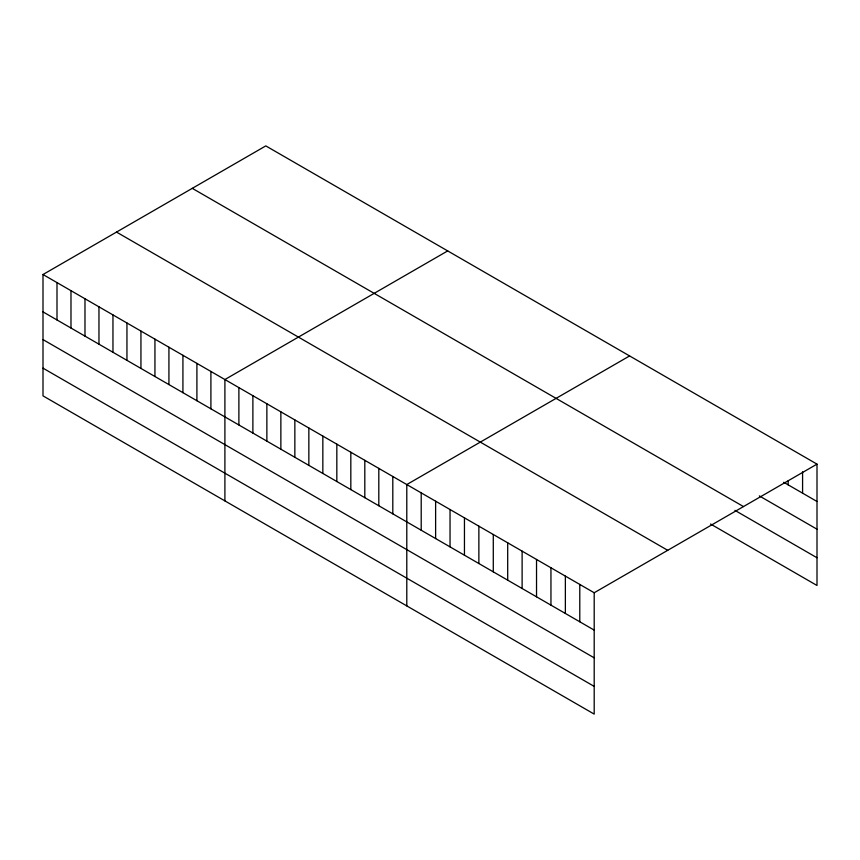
<?xml version="1.0" encoding="UTF-8"?>
<svg xmlns="http://www.w3.org/2000/svg" width="860" height="860" viewBox="0 0 860 860"><rect width="100%" height="100%" fill="white"/><g stroke="black" fill="none" stroke-linecap="round" stroke-linejoin="round"><path stroke-width="1.29" d="M43 274.523L594.196 592.755L594.196 714.101L43 395.869L43 274.523L265.804 145.899L817 464.131L817 585.477L710.543 524.009M447.694 250.916L224.901 379.539L224.901 500.885M629.595 355.933L406.791 484.556L406.791 605.902M594.196 592.755L817 464.131M783.729 482.277L817 501.487M759.337 495.908L817 529.201M192.275 188.34L743.481 506.572M734.934 510.378L817 557.753M116.519 232.082L667.726 550.314M43 311.879L594.196 630.111M43 339.603L594.196 657.836M43 368.155L594.196 686.387M802.584 471.817L802.584 493.156M788.168 480.837L788.168 484.836M579.78 584.434L579.78 621.791M565.364 576.114L565.364 613.47M550.948 567.793L550.948 605.15M536.533 559.462L536.533 596.818M522.117 551.142L522.117 588.498M507.701 542.821L507.701 580.178M493.285 534.501L493.285 571.857M478.869 526.18L478.869 563.526M464.454 517.849L464.454 555.205M450.038 509.529L450.038 546.885M435.622 501.208L435.622 538.564M421.206 492.887L421.206 530.233M392.805 476.483L392.805 513.839M378.808 468.399L378.808 505.755M364.812 460.326L364.812 497.682M350.826 452.252L350.826 489.598M336.83 444.168L336.83 481.525M322.844 436.095L322.844 473.441M308.848 428.011L308.848 465.367M294.851 419.938L294.851 457.294M280.865 411.854L280.865 449.21M266.869 403.781L266.869 441.137M252.883 395.697L252.883 433.053M238.886 387.623L238.886 424.98M210.904 371.466L210.904 408.822M196.908 363.382L196.908 400.738M182.922 355.309L182.922 392.665M168.925 347.236L168.925 384.581M154.94 339.152L154.94 376.508M140.943 331.079L140.943 368.424M126.947 322.994L126.947 360.351M112.961 314.921L112.961 352.277M98.965 306.837L98.965 344.193M84.979 298.764L84.979 336.12M70.982 290.68L70.982 328.036M56.996 282.607L56.996 319.963"/></g></svg>
